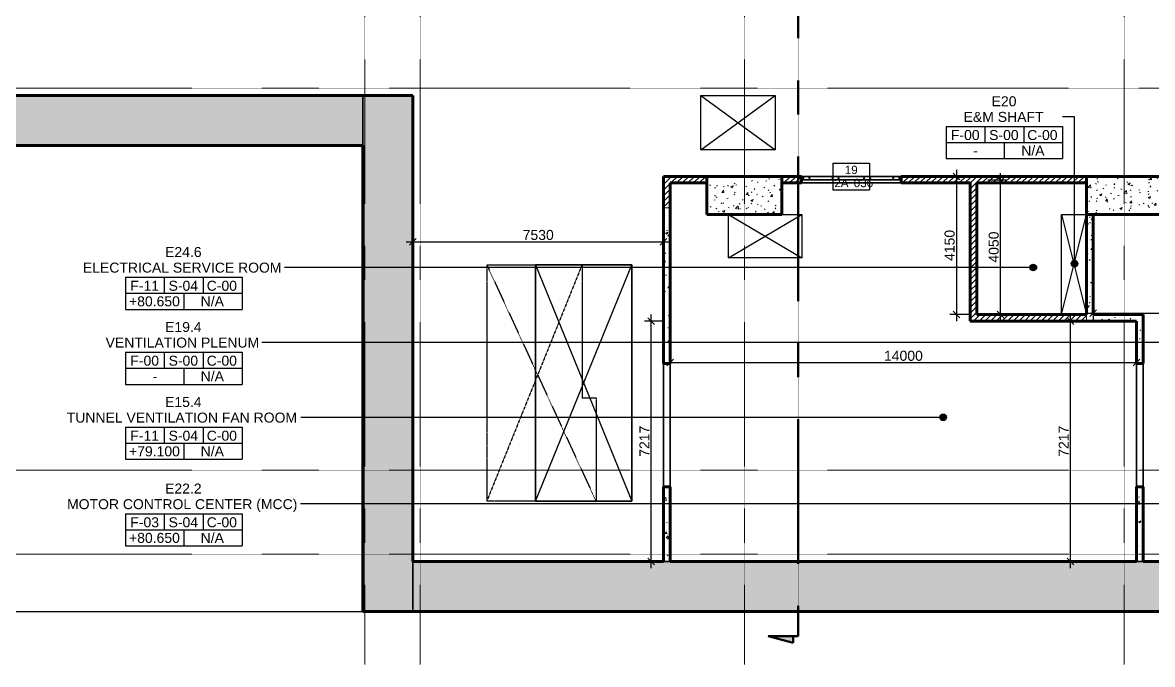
# Model space of a CAD drawing. Header units: millimetres. Extents: x -727772 to -647265, y -21627 to 19019.
# Drawn here: x -709352 to -675432, y -21627 to -2347 of the extents above; entities that cross this region are included whole.
import ezdxf

# ---------------------------------------------------------------- set-up
doc = ezdxf.new("R2010")
doc.units = ezdxf.units.MM
doc.linetypes.add('DPA_Grid _ Level 100', pattern=[10, 5.5, -1.6, 1.3, -1.6])
doc.linetypes.add('DPA_Overhead 100', pattern=[2.75, 1.75, -1])
for name, color, linetype, lineweight in [('_ _ A-DETL-OPENING', 1, 'Continuous', 25), ('A-ANNO-DIMS', 1, 'Continuous', 9), ('A-COLS', 5, 'Continuous', 70), ('A-COLS-E', 1, 'Continuous', 35), ('A-DETL-THIN', 1, 'Continuous', 25), ('A-DOOR', 3, 'Continuous', 70), ('A-DOOR-E', 2, 'Continuous', 25), ('A-DOOR-FRAM', 3, 'Continuous', 25), ('A-DOOR-IDEN', 3, 'Continuous', 25), ('A-FLOR-OVHD', 2, 'DPA_Overhead 100', 25), ('A-ROOM-IDEN', 3, 'Continuous', 25), ('A-ROOM-LINE', 3, 'Continuous', 25), ('A-WALL', 5, 'Continuous', 35), ('A-WALL-PATT', 1, 'Continuous', 35), ('G-ANNO-SECL', 3, 'Continuous', 9), ('S-GRID', 251, 'Continuous', 9), ('WALL-E', 2, 'Continuous', 35)]:
    doc.layers.add(name, color=color, linetype=linetype, lineweight=lineweight)
doc.styles.add('Arial_1', font='arial.ttf', dxfattribs={"height": 250})
doc.styles.add('Arial_2', font='arial.ttf', dxfattribs={"height": 300})
doc.styles.add('Arial_3', font='arial.ttf', dxfattribs={"height": 2.5})
doc.dimstyles.new('DPA-DIM-3_0_T-T', dxfattribs={"dimscale": 304.8, "dimtxt": 306.07782, "dimasz": 0.656168, "dimexe": 0.656168, "dimexo": 0.0625, "dimgap": 0.164042, "dimtad": 1, "dimdec": 0, "dimzin": 0, "dimdsep": 46, "dimtxsty": 'Arial_2', "dimblk1": 'OBLIQUE', "dimblk2": 'OBLIQUE', "dimsah": 1, "dimcen": 0.09, "dimdle": 0.656168, "dimadec": 8, "dimazin": 0, "dimtfac": 1, "dimtdec": 4, "dimtix": 1, "dimtmove": 0, "dimatfit": 3, "dimfxl": 1.312336, "dimfxlon": 1, "dimtvp": 1, "dimtolj": 1, "dimtzin": 0, "dimarcsym": 2})
pattern_1 = [(50, (0, 0), (728.7365, -63.7558), [76.2, -838.2]), (355, (0, 0), (-140.9716, 764.2276), [60.96, -670.56]), (100.451, (60.7, -5.3), (587.77, 700.46675), [64.76, -712.36]), (46.184, (0, 203.2), (1084.3162, -168.171), [114.3, -1257.3]), (96.636, (90.4, 189.2), (949.6099, 989.7098), [97.14, -1068.54]), (351.184, (0, 203.2), (949.6206, 989.7012), [91.44, -1005.84]), (21, (101.6, 152.4), (606.45787, -409.06057), [76.2, -838.2]), (326, (101.6, 152.4), (247.20834, 736.7529), [60.96, -670.56]), (71.451, (152.14, 118.3), (853.66825, 327.6855), [64.76, -712.36]), (37.5, (0, 0), (12.35469, 338.22012), [33.528, -628.904, 33.528, -647.192, -673.1]), (37.5, (0, 0), (12.35469, 338.22012), [-1343.152, 33.528, -639.572]), (7.5, (0, 0), (267.27887, 400.72213), [33.528, -354.584, 33.528, -613.664, -256.54]), (7.5, (0, 0), (267.27887, 400.72213), [-1035.304, 33.528, -223.012]), (327.5, (-226.57, 0), (542.36333, -22.91534), [33.528, -220.472, 33.528, -758.952, -1051.56]), (327.5, (-226.57, 0), (542.36333, -22.91534), [-1046.48, 33.528, -1018.032]), (317.5, (-328.17, 0), (592.51696, 101.7071), [33.528, -296.672, 33.528, -492.76, -746.76]), (317.5, (-328.17, 0), (592.51696, 101.7071), [-856.488, 33.528, -713.232])]
pattern_2 = [(45, (0, 0), (-84.852814, 84.852814), [])]

# ---------------------------------------------------------------- blocks, each defined once
blk = doc.blocks.new('A33 - _Wall_ Access Panel 3000 x 3000-18927020-4263-01 ENLARGED UPPER PLATFORM LEVEL - REFLECTED CEILING PLAN - SHEET 4')
at = {"layer": 'A-DOOR', "lineweight": 35}
for p, q in [((-572, 0), (-372, 0)), ((-572, -35), (-572, 0)), ((-372, 0), (-372, -35)), ((372, 0), (572, 0)), ((372, -35), (372, 0)), ((572, 0), (572, -35)), ((-1450, 0), (-1250, 0)), ((-1450, -35), (-1450, 0)), ((-1435, -35), (-1450, -35)), ((-1450, -100), (-1450, -65)), ((-1450, -65), (-1435, -65)), ((-1250, -100), (-1450, -100)), ((-1435, -65), (-1435, -35)), ((-1250, -35), (-1265, -35)), ((-1265, -35), (-1265, -65)), ((-1265, -35), (-1250, -35)), ((-1265, -65), (-1265, -35)), ((-1265, -65), (-1250, -65)), ((-1250, -65), (-1265, -65)), ((-1250, 0), (-1250, -35)), ((-1250, -35), (-1250, 0)), ((-1250, 0), (-572, 0)), ((-1250, -65), (-1250, -100)), ((-1250, -100), (-1250, -65)), ((-572, -100), (-1250, -100)), ((-572, 0), (-572, -35)), ((-557, -35), (-572, -35)), ((-572, -35), (-557, -35)), ((-572, -100), (-572, -65)), ((-572, -65), (-557, -65)), ((-557, -65), (-572, -65)), ((-572, -65), (-572, -100)), ((-372, -100), (-572, -100)), ((-557, -65), (-557, -35)), ((-557, -35), (-557, -65)), ((-372, -35), (-387, -35)), ((-387, -35), (-387, -65)), ((-387, -35), (-372, -35)), ((-387, -65), (-387, -35)), ((-387, -65), (-372, -65)), ((-372, -65), (-387, -65)), ((-372, -35), (-372, 0)), ((-372, 0), (372, 0)), ((-372, -65), (-372, -100)), ((-372, -100), (-372, -65)), ((372, -100), (-372, -100)), ((372, 0), (372, -35)), ((387, -35), (372, -35)), ((372, -35), (387, -35)), ((372, -100), (372, -65)), ((372, -65), (387, -65)), ((387, -65), (372, -65)), ((372, -65), (372, -100)), ((572, -100), (372, -100)), ((387, -65), (387, -35)), ((387, -35), (387, -65)), ((572, -35), (557, -35)), ((557, -35), (557, -65)), ((557, -35), (572, -35)), ((557, -65), (557, -35)), ((557, -65), (572, -65)), ((572, -65), (557, -65)), ((572, -35), (572, 0)), ((572, 0), (1250, 0)), ((572, -65), (572, -100)), ((572, -100), (572, -65)), ((1250, -100), (572, -100)), ((1250, 0), (1450, 0)), ((1250, -35), (1250, 0)), ((1250, 0), (1250, -35)), ((1265, -35), (1250, -35)), ((1250, -35), (1265, -35)), ((1250, -100), (1250, -65)), ((1250, -65), (1265, -65)), ((1265, -65), (1250, -65)), ((1250, -65), (1250, -100)), ((1450, -100), (1250, -100)), ((1265, -65), (1265, -35)), ((1265, -35), (1265, -65)), ((1450, -35), (1435, -35)), ((1435, -35), (1435, -65)), ((1435, -65), (1450, -65)), ((1450, 0), (1450, -35)), ((1450, -65), (1450, -100))]:
    blk.add_line(p, q, dxfattribs=at)
at = {"layer": 'A-DOOR-E'}
for p, q in [((-372, 0), (-572, 0)), ((-572, 0), (-572, -35)), ((-372, -35), (-372, 0)), ((372, 0), (372, -35)), ((572, 0), (372, 0)), ((572, -35), (572, 0)), ((-1250, 0), (-1450, 0)), ((-1450, 0), (-1450, -35)), ((-1450, -35), (-1435, -35)), ((-1435, -65), (-1450, -65)), ((-1450, -65), (-1450, -100)), ((-1450, -100), (-1250, -100)), ((-1435, -35), (-1435, -65)), ((-1265, -65), (-1265, -35)), ((-1265, -35), (-1250, -35)), ((-1250, -35), (-1265, -35)), ((-1265, -35), (-1265, -65)), ((-1265, -65), (-1265, -35)), ((-1265, -35), (-1250, -35)), ((-1250, -35), (-1265, -35)), ((-1265, -35), (-1265, -65)), ((-1265, -65), (-1265, -35)), ((-1265, -35), (-1250, -35)), ((-1265, -65), (-1265, -35)), ((-1265, -35), (-1250, -35)), ((-1265, -35), (-1250, -35)), ((-1265, -65), (-1265, -35)), ((-1250, -35), (-1265, -35)), ((-1265, -35), (-1265, -65)), ((-1250, -65), (-1265, -65)), ((-1265, -65), (-1250, -65)), ((-1250, -65), (-1265, -65)), ((-1265, -65), (-1250, -65)), ((-1250, -65), (-1265, -65)), ((-1250, -65), (-1265, -65)), ((-1250, -65), (-1265, -65)), ((-1265, -65), (-1250, -65)), ((-1250, -35), (-1250, 0)), ((-572, 0), (-1250, 0)), ((-1250, 0), (-1250, -35)), ((-1250, -35), (-1250, 0)), ((-1250, 0), (-572, 0)), ((-572, 0), (-1250, 0)), ((-1250, 0), (-1250, -35)), ((-1250, -35), (-1250, 0)), ((-1250, 0), (-572, 0)), ((-1250, -35), (-1250, 0)), ((-1250, 0), (-572, 0)), ((-1250, 0), (-572, 0)), ((-1250, -35), (-1250, 0)), ((-572, 0), (-1250, 0)), ((-1250, 0), (-1250, -35)), ((-1250, -100), (-1250, -65)), ((-1250, -65), (-1250, -100)), ((-1250, -100), (-1250, -65)), ((-1250, -65), (-1250, -100)), ((-1250, -100), (-1250, -65)), ((-1250, -100), (-1250, -65)), ((-1250, -100), (-1250, -65)), ((-1250, -65), (-1250, -100)), ((-1250, -100), (-572, -100)), ((-572, -100), (-1250, -100)), ((-1250, -100), (-572, -100)), ((-572, -100), (-1250, -100)), ((-572, -100), (-1250, -100)), ((-572, -100), (-1250, -100)), ((-1250, -100), (-572, -100)), ((-572, -35), (-572, 0)), ((-572, 0), (-572, -35)), ((-572, -35), (-572, 0)), ((-572, 0), (-572, -35)), ((-572, 0), (-572, -35)), ((-572, 0), (-572, -35)), ((-572, -35), (-572, 0)), ((-572, -35), (-557, -35)), ((-557, -35), (-572, -35)), ((-572, -35), (-557, -35)), ((-557, -35), (-572, -35)), ((-572, -35), (-557, -35)), ((-572, -35), (-557, -35)), ((-572, -35), (-557, -35)), ((-557, -35), (-572, -35)), ((-557, -65), (-572, -65)), ((-572, -65), (-572, -100)), ((-572, -100), (-572, -65)), ((-572, -65), (-557, -65)), ((-557, -65), (-572, -65)), ((-572, -65), (-572, -100)), ((-572, -100), (-572, -65)), ((-572, -65), (-557, -65)), ((-557, -65), (-572, -65)), ((-572, -65), (-572, -100)), ((-557, -65), (-572, -65)), ((-572, -65), (-572, -100)), ((-572, -65), (-572, -100)), ((-557, -65), (-572, -65)), ((-572, -100), (-572, -65)), ((-572, -65), (-557, -65)), ((-572, -100), (-372, -100)), ((-557, -35), (-557, -65)), ((-557, -65), (-557, -35)), ((-557, -35), (-557, -65)), ((-557, -65), (-557, -35)), ((-557, -35), (-557, -65)), ((-557, -35), (-557, -65)), ((-557, -35), (-557, -65)), ((-557, -65), (-557, -35)), ((-387, -65), (-387, -35)), ((-387, -35), (-372, -35)), ((-372, -35), (-387, -35)), ((-387, -35), (-387, -65)), ((-387, -65), (-387, -35)), ((-387, -35), (-372, -35)), ((-372, -35), (-387, -35)), ((-387, -35), (-387, -65)), ((-387, -65), (-387, -35)), ((-387, -35), (-372, -35)), ((-387, -65), (-387, -35)), ((-387, -35), (-372, -35)), ((-387, -35), (-372, -35)), ((-387, -65), (-387, -35)), ((-372, -35), (-387, -35)), ((-387, -35), (-387, -65)), ((-372, -65), (-387, -65)), ((-387, -65), (-372, -65)), ((-372, -65), (-387, -65)), ((-387, -65), (-372, -65)), ((-372, -65), (-387, -65)), ((-372, -65), (-387, -65)), ((-372, -65), (-387, -65)), ((-387, -65), (-372, -65)), ((372, 0), (-372, 0)), ((-372, 0), (-372, -35)), ((-372, -35), (-372, 0)), ((-372, 0), (372, 0)), ((372, 0), (-372, 0)), ((-372, 0), (-372, -35)), ((-372, -35), (-372, 0)), ((-372, 0), (372, 0)), ((-372, -35), (-372, 0)), ((-372, 0), (372, 0)), ((-372, 0), (372, 0)), ((-372, -35), (-372, 0)), ((372, 0), (-372, 0)), ((-372, 0), (-372, -35)), ((-372, -100), (-372, -65)), ((-372, -65), (-372, -100)), ((-372, -100), (-372, -65)), ((-372, -65), (-372, -100)), ((-372, -100), (-372, -65)), ((-372, -100), (-372, -65)), ((-372, -100), (-372, -65)), ((-372, -65), (-372, -100)), ((-372, -100), (372, -100)), ((372, -100), (-372, -100)), ((-372, -100), (372, -100)), ((372, -100), (-372, -100)), ((372, -100), (-372, -100)), ((372, -100), (-372, -100)), ((-372, -100), (372, -100)), ((372, -35), (372, 0)), ((372, 0), (372, -35)), ((372, -35), (372, 0)), ((372, 0), (372, -35)), ((372, 0), (372, -35)), ((372, 0), (372, -35)), ((372, -35), (372, 0)), ((372, -35), (387, -35)), ((387, -35), (372, -35)), ((372, -35), (387, -35)), ((387, -35), (372, -35)), ((372, -35), (387, -35)), ((372, -35), (387, -35)), ((372, -35), (387, -35)), ((387, -35), (372, -35)), ((387, -65), (372, -65)), ((372, -65), (372, -100)), ((372, -100), (372, -65)), ((372, -65), (387, -65)), ((387, -65), (372, -65)), ((372, -65), (372, -100)), ((372, -100), (372, -65)), ((372, -65), (387, -65)), ((387, -65), (372, -65)), ((372, -65), (372, -100)), ((387, -65), (372, -65)), ((372, -65), (372, -100)), ((372, -65), (372, -100)), ((387, -65), (372, -65)), ((372, -100), (372, -65)), ((372, -65), (387, -65)), ((372, -100), (572, -100)), ((387, -35), (387, -65)), ((387, -65), (387, -35)), ((387, -35), (387, -65)), ((387, -65), (387, -35)), ((387, -35), (387, -65)), ((387, -35), (387, -65)), ((387, -35), (387, -65)), ((387, -65), (387, -35)), ((557, -65), (557, -35)), ((557, -35), (572, -35)), ((572, -35), (557, -35)), ((557, -35), (557, -65)), ((557, -65), (557, -35)), ((557, -35), (572, -35)), ((572, -35), (557, -35)), ((557, -35), (557, -65)), ((557, -65), (557, -35)), ((557, -35), (572, -35)), ((557, -65), (557, -35)), ((557, -35), (572, -35)), ((557, -35), (572, -35)), ((557, -65), (557, -35)), ((572, -35), (557, -35)), ((557, -35), (557, -65)), ((572, -65), (557, -65)), ((557, -65), (572, -65)), ((572, -65), (557, -65)), ((557, -65), (572, -65)), ((572, -65), (557, -65)), ((572, -65), (557, -65)), ((572, -65), (557, -65)), ((557, -65), (572, -65)), ((1250, 0), (572, 0)), ((572, 0), (572, -35)), ((572, -35), (572, 0)), ((572, 0), (1250, 0)), ((1250, 0), (572, 0)), ((572, 0), (572, -35)), ((572, -35), (572, 0)), ((572, 0), (1250, 0)), ((572, -35), (572, 0)), ((572, 0), (1250, 0)), ((572, 0), (1250, 0)), ((572, -35), (572, 0)), ((1250, 0), (572, 0)), ((572, 0), (572, -35)), ((572, -100), (572, -65)), ((572, -65), (572, -100)), ((572, -100), (572, -65)), ((572, -65), (572, -100)), ((572, -100), (572, -65)), ((572, -100), (572, -65)), ((572, -100), (572, -65)), ((572, -65), (572, -100)), ((572, -100), (1250, -100)), ((1250, -100), (572, -100)), ((572, -100), (1250, -100)), ((1250, -100), (572, -100)), ((1250, -100), (572, -100)), ((1250, -100), (572, -100)), ((572, -100), (1250, -100)), ((1450, 0), (1250, 0)), ((1250, 0), (1250, -35)), ((1250, -35), (1250, 0)), ((1250, 0), (1250, -35)), ((1250, -35), (1250, 0)), ((1250, 0), (1250, -35)), ((1250, 0), (1250, -35)), ((1250, 0), (1250, -35)), ((1250, -35), (1250, 0)), ((1250, -35), (1265, -35)), ((1265, -35), (1250, -35)), ((1250, -35), (1265, -35)), ((1265, -35), (1250, -35)), ((1250, -35), (1265, -35)), ((1250, -35), (1265, -35)), ((1250, -35), (1265, -35)), ((1265, -35), (1250, -35)), ((1265, -65), (1250, -65)), ((1250, -65), (1250, -100)), ((1250, -100), (1250, -65)), ((1250, -65), (1265, -65)), ((1265, -65), (1250, -65)), ((1250, -65), (1250, -100)), ((1250, -100), (1250, -65)), ((1250, -65), (1265, -65)), ((1265, -65), (1250, -65)), ((1250, -65), (1250, -100)), ((1265, -65), (1250, -65)), ((1250, -65), (1250, -100)), ((1250, -65), (1250, -100)), ((1265, -65), (1250, -65)), ((1250, -100), (1250, -65)), ((1250, -65), (1265, -65)), ((1250, -100), (1450, -100)), ((1265, -35), (1265, -65)), ((1265, -65), (1265, -35)), ((1265, -35), (1265, -65)), ((1265, -65), (1265, -35)), ((1265, -35), (1265, -65)), ((1265, -35), (1265, -65)), ((1265, -35), (1265, -65)), ((1265, -65), (1265, -35)), ((1435, -65), (1435, -35)), ((1435, -35), (1450, -35)), ((1450, -65), (1435, -65)), ((1450, -35), (1450, 0)), ((1450, -100), (1450, -65))]:
    blk.add_line(p, q, dxfattribs=at)
at = {"layer": 'A-DOOR-FRAM'}
for p, q in [((-1500, 0), (-1500, -100)), ((-1450, 0), (-1500, 0)), ((-1500, -100), (-1450, -100)), ((-1450, -35), (-1450, 0)), ((-1435, -35), (-1450, -35)), ((-1450, -65), (-1435, -65)), ((-1450, -100), (-1450, -65)), ((-1435, -65), (-1435, -35)), ((1435, -65), (1435, -35)), ((1435, -35), (1450, -35)), ((1450, -65), (1435, -65)), ((1450, 0), (1500, 0)), ((1450, -35), (1450, 0)), ((1450, -100), (1450, -65)), ((1500, -100), (1450, -100)), ((1500, 0), (1500, -100))]:
    blk.add_line(p, q, dxfattribs=at)
blk = doc.blocks.new('Section - AEC_Section Tail - Filled-3249564-4263-01 ENLARGED UPPER PLATFORM LEVEL - REFLECTED CEILING PLAN - SHEET 4')
at = {"layer": 'G-ANNO-SECL'}
blk.add_hatch(color=256, dxfattribs=at).paths.add_polyline_path([(0, 1.54), (-2, 1.54), (0, 9)])
at = {"layer": 'G-ANNO-SECL', "lineweight": 50}
for p, q in [((0, 9), (-2, 1.54)), ((0, 9), (0, 0)), ((0, 1.54), (0, 9)), ((-2, 1.54), (0, 1.54))]:
    blk.add_line(p, q, dxfattribs=at)
blk = doc.blocks.new('DPA_Room Tag Box - Standard-4486259-4263-01 ENLARGED UPPER PLATFORM LEVEL - REFLECTED CEILING PLAN - SHEET 4')
at = {"layer": 'A-ROOM-LINE'}
for p, q in [((-17.5, -2.94), (-17.5, -12.6)), ((-17.5, -2.94), (17.5, -2.94)), ((-5.83, -2.94), (-5.83, -7.77)), ((5.83, -2.94), (5.83, -7.77)), ((17.5, -2.94), (17.5, -12.6)), ((-17.5, -7.77), (17.5, -7.77)), ((0, -7.77), (0, -12.6)), ((-17.5, -12.6), (17.5, -12.6))]:
    blk.add_line(p, q, dxfattribs=at)
blk = doc.blocks.new('DPA_Door Tag - Standard-4918896-4263-01 ENLARGED UPPER PLATFORM LEVEL - REFLECTED CEILING PLAN - SHEET 4')
at = {"layer": 'A-DOOR-IDEN'}
for p, q in [((-5.5, 4), (-5.5, -4)), ((-5.5, 4), (5.5, 4)), ((5.5, 4), (5.5, -4)), ((-5.5, -4), (5.5, -4))]:
    blk.add_line(p, q, dxfattribs=at)
at = {"layer": 'A-DOOR-IDEN', "lineweight": 9, "insert": (-0.53, -0.28), "char_height": 2.5, "width": 1.443, "attachment_point": 1, "style": 'Arial_3'}
blk.add_mtext('-', dxfattribs=at)
blk = doc.blocks.new('_Oblique')
at = {"color": 0, "linetype": 'ByBlock', "lineweight": -2}
blk.add_line((-0.5, -0.5), (0.5, 0.5), dxfattribs=at)
blk = doc.blocks.new('*D813')
at = {"layer": 'A-ANNO-DIMS', "color": 0, "lineweight": -2, "transparency": 16777216}
for p, q in [((-45315, -19329), (-45315, -19910)), ((-37785, -19329), (-37785, -19910)), ((-45515, -19710), (-37585, -19710))]:
    blk.add_line(p, q, dxfattribs=at)
at = {"layer": 'Defpoints', "color": 0, "transparency": 16777216}
for p in [(-45315, -19310), (-37785, -19310), (-37785, -19710)]:
    blk.add_point(p, dxfattribs=at)
at = {"layer": 'A-ANNO-DIMS', "color": 0, "lineweight": -2, "transparency": 16777216, "xscale": 200, "yscale": 200, "zscale": 200, "rotation": 180}
blk.add_blockref('_Oblique', (-45315, -19710), dxfattribs=at)
at = {"layer": 'A-ANNO-DIMS', "color": 0, "lineweight": -2, "transparency": 16777216, "xscale": 200, "yscale": 200, "zscale": 200}
blk.add_blockref('_Oblique', (-37785, -19710), dxfattribs=at)
at = {"layer": 'A-ANNO-DIMS', "color": 0, "transparency": 16777216, "insert": (-41550, -19507), "char_height": 300, "width": 1107.53, "attachment_point": 5, "style": 'Arial_2'}
blk.add_mtext('\\A1;7530', dxfattribs=at)
blk = doc.blocks.new('*D817')
at = {"layer": 'A-ANNO-DIMS', "color": 0, "lineweight": -2, "transparency": 16777216}
for p, q in [((-24885, -21477), (-24885, -22058)), ((-18605, -21477), (-18605, -22058)), ((-25085, -21858), (-18405, -21858))]:
    blk.add_line(p, q, dxfattribs=at)
at = {"layer": 'Defpoints', "color": 0, "transparency": 16777216}
for p in [(-24885, -21458), (-18605, -21458), (-18605, -21858)]:
    blk.add_point(p, dxfattribs=at)
at = {"layer": 'A-ANNO-DIMS', "color": 0, "lineweight": -2, "transparency": 16777216, "xscale": 200, "yscale": 200, "zscale": 200, "rotation": 180}
blk.add_blockref('_Oblique', (-24885, -21858), dxfattribs=at)
at = {"layer": 'A-ANNO-DIMS', "color": 0, "lineweight": -2, "transparency": 16777216, "xscale": 200, "yscale": 200, "zscale": 200}
blk.add_blockref('_Oblique', (-18605, -21858), dxfattribs=at)
at = {"layer": 'A-ANNO-DIMS', "color": 0, "transparency": 16777216, "insert": (-21745, -21655), "char_height": 300, "width": 1107.53, "attachment_point": 5, "style": 'Arial_2'}
blk.add_mtext('\\A1;6280', dxfattribs=at)
blk = doc.blocks.new('*D822')
at = {"layer": 'A-ANNO-DIMS', "color": 0, "lineweight": -2, "transparency": 16777216}
for p, q in [((-25573, -29512), (-25573, -21895)), ((-25954, -22095), (-25373, -22095)), ((-25954, -29312), (-25373, -29312))]:
    blk.add_line(p, q, dxfattribs=at)
at = {"layer": 'Defpoints', "color": 0, "transparency": 16777216}
for p in [(-25973, -22095), (-25573, -22095), (-25973, -29312)]:
    blk.add_point(p, dxfattribs=at)
at = {"layer": 'A-ANNO-DIMS', "color": 0, "lineweight": -2, "transparency": 16777216, "xscale": 200, "yscale": 200, "zscale": 200}
for p, rotation in [((-25573, -22095), 90), ((-25573, -29312), 270)]:
    blk.add_blockref('_Oblique', p, dxfattribs=dict(at, rotation=rotation))
at = {"layer": 'A-ANNO-DIMS', "color": 0, "transparency": 16777216, "insert": (-25773, -25703), "char_height": 300, "width": 1107.53, "attachment_point": 5, "rotation": 90, "style": 'Arial_2'}
blk.add_mtext('\\A1;7217', dxfattribs=at)
blk = doc.blocks.new('*D823')
at = {"layer": 'A-ANNO-DIMS', "color": 0, "lineweight": -2, "transparency": 16777216}
for p, q in [((-38160, -29512), (-38160, -21895)), ((-37779, -22095), (-38360, -22095)), ((-38541, -29312), (-37960, -29312))]:
    blk.add_line(p, q, dxfattribs=at)
at = {"layer": 'Defpoints', "color": 0, "transparency": 16777216}
for p in [(-38160, -22095), (-37760, -22095), (-38560, -29312)]:
    blk.add_point(p, dxfattribs=at)
at = {"layer": 'A-ANNO-DIMS', "color": 0, "lineweight": -2, "transparency": 16777216, "xscale": 200, "yscale": 200, "zscale": 200}
for p, rotation in [((-38160, -22095), 90), ((-38160, -29312), 270)]:
    blk.add_blockref('_Oblique', p, dxfattribs=dict(at, rotation=rotation))
at = {"layer": 'A-ANNO-DIMS', "color": 0, "transparency": 16777216, "insert": (-38361, -25703), "char_height": 300, "width": 1107.53, "attachment_point": 5, "rotation": 90, "style": 'Arial_2'}
blk.add_mtext('\\A1;7217', dxfattribs=at)
blk = doc.blocks.new('*D826')
at = {"layer": 'A-ANNO-DIMS', "color": 0, "lineweight": -2, "transparency": 16777216}
for p, q in [((-28052, -17845), (-27471, -17845)), ((-27671, -22095), (-27671, -17645)), ((-28052, -21895), (-27471, -21895))]:
    blk.add_line(p, q, dxfattribs=at)
at = {"layer": 'Defpoints', "color": 0, "transparency": 16777216}
for p in [(-28071, -17845), (-27671, -17845), (-28071, -21895)]:
    blk.add_point(p, dxfattribs=at)
at = {"layer": 'A-ANNO-DIMS', "color": 0, "lineweight": -2, "transparency": 16777216, "xscale": 200, "yscale": 200, "zscale": 200}
for p, rotation in [((-27671, -17845), 90), ((-27671, -21895), 270)]:
    blk.add_blockref('_Oblique', p, dxfattribs=dict(at, rotation=rotation))
at = {"layer": 'A-ANNO-DIMS', "color": 0, "transparency": 16777216, "insert": (-27874, -19870), "char_height": 300, "width": 1107.53, "attachment_point": 5, "rotation": 90, "style": 'Arial_2'}
blk.add_mtext('\\A1;4050', dxfattribs=at)
blk = doc.blocks.new('*D827')
at = {"layer": 'A-ANNO-DIMS', "color": 0, "lineweight": -2, "transparency": 16777216}
for p, q in [((-28995, -17545), (-28995, -22095)), ((-28614, -17745), (-29195, -17745)), ((-28614, -21895), (-29195, -21895))]:
    blk.add_line(p, q, dxfattribs=at)
at = {"layer": 'Defpoints', "color": 0, "transparency": 16777216}
for p in [(-28595, -17745), (-28995, -21895), (-28595, -21895)]:
    blk.add_point(p, dxfattribs=at)
at = {"layer": 'A-ANNO-DIMS', "color": 0, "lineweight": -2, "transparency": 16777216, "xscale": 200, "yscale": 200, "zscale": 200}
for p, rotation in [((-28995, -17745), 90), ((-28995, -21895), 270)]:
    blk.add_blockref('_Oblique', p, dxfattribs=dict(at, rotation=rotation))
at = {"layer": 'A-ANNO-DIMS', "color": 0, "transparency": 16777216, "insert": (-29198, -19820), "char_height": 300, "width": 1107.53, "attachment_point": 5, "rotation": 90, "style": 'Arial_2'}
blk.add_mtext('\\A1;4150', dxfattribs=at)
blk = doc.blocks.new('*D828')
at = {"layer": 'A-ANNO-DIMS', "color": 0, "lineweight": -2, "transparency": 16777216}
for p, q in [((-37585, -22959), (-37585, -23540)), ((-23585, -22959), (-23585, -23540)), ((-37785, -23340), (-23385, -23340))]:
    blk.add_line(p, q, dxfattribs=at)
at = {"layer": 'Defpoints', "color": 0, "transparency": 16777216}
for p in [(-37585, -22940), (-23585, -22940), (-23585, -23340)]:
    blk.add_point(p, dxfattribs=at)
at = {"layer": 'A-ANNO-DIMS', "color": 0, "lineweight": -2, "transparency": 16777216, "xscale": 200, "yscale": 200, "zscale": 200, "rotation": 180}
blk.add_blockref('_Oblique', (-37585, -23340), dxfattribs=at)
at = {"layer": 'A-ANNO-DIMS', "color": 0, "lineweight": -2, "transparency": 16777216, "xscale": 200, "yscale": 200, "zscale": 200}
blk.add_blockref('_Oblique', (-23585, -23340), dxfattribs=at)
at = {"layer": 'A-ANNO-DIMS', "color": 0, "transparency": 16777216, "insert": (-30585, -23137), "char_height": 300, "width": 1384.41, "attachment_point": 5, "style": 'Arial_2'}
blk.add_mtext('\\A1;14000', dxfattribs=at)
blk = doc.blocks.new('*U789')
at = {"layer": '_ _ A-DETL-OPENING'}
for p, q in [((-36665, -16945), (-34435, -15320)), ((-36665, -15320), (-34435, -16945)), ((-36665, -16945), (-36665, -15320)), ((-36665, -15320), (-34435, -15320)), ((-34435, -15320), (-34435, -16945)), ((-34435, -16945), (-36665, -16945)), ((-35835, -20195.4), (-33635, -18895.4)), ((-35835, -18895.4), (-33635, -20195.4)), ((-35835, -20195.4), (-35835, -18895.4)), ((-35835, -18895.4), (-33635, -18895.4)), ((-33635, -18895.4), (-33635, -20195.4)), ((-25835, -21895), (-25085, -18895)), ((-25835, -18895), (-25085, -21895)), ((-25835, -21895), (-25835, -18895)), ((-25835, -18895), (-25085, -18895)), ((-25085, -18895), (-25085, -21895)), ((-33635, -20195.4), (-35835, -20195.4)), ((-25085, -21895), (-25835, -21895))]:
    blk.add_line(p, q, dxfattribs=at)
at = {"layer": 'S-GRID', "linetype": 'DPA_Grid _ Level 100'}
for p, q in [((-46760, -32405.8), (-46760, 7340)), ((-45095, -32405.8), (-45095, 7340)), ((-35360, -32405.8), (-35360, 7340)), ((-23960, -32405.8), (-23960, 7340)), ((-74549.9, -15100), (141.9, -15100)), ((-74549.9, -26575), (141.9, -26575)), ((-74549.9, -29092), (141.9, -29092))]:
    blk.add_line(p, q, dxfattribs=at)
at = {"layer": 'A-ANNO-DIMS'}
for base, p1, p2, angle, override, picture, middle in [((-28994.6, -21895), (-28594.6, -17745), (-28594.6, -21895), 90, {"dimpost": '<>', "dimfxl": 4150}, '*D827', (-29197.8, -19820)), ((-27671.2, -17845), (-28071.2, -21895), (-28071.2, -17845), 90, {"dimpost": '<>', "dimfxl": 4050}, '*D826', (-27874.3, -19870)), ((-38160.4, -22095), (-38560.4, -29312), (-37760.4, -22095), 270, {"dimpost": '<>', "dimfxl": 7261.204369}, '*D823', (-38361, -25703.5)), ((-25572.8, -22095), (-25972.8, -29312), (-25972.8, -22095), 270, {"dimpost": '<>', "dimfxl": 7216.999979}, '*D822', (-25773.4, -25703.5))]:
    dim = blk.add_linear_dim(base=base, p1=p1, p2=p2, angle=angle, dimstyle='DPA-DIM-3_0_T-T', override=override, dxfattribs=at)
    dim.commit()
    dim.dimension.update_dxf_attribs({"geometry": picture, "text_midpoint": middle})
for base, p1, p2, override, picture, middle in [((-37785, -19709.9), (-45315, -19309.9), (-37785, -19309.9), {"dimpost": '<>', "dimfxl": 7530.000007}, '*D813', (-41550, -19506.6)), ((-18605, -21857.8), (-24885, -21457.8), (-18605, -21457.8), {"dimpost": '<>', "dimfxl": 6279.999988}, '*D817', (-21745, -21654.6)), ((-23585, -23340.4), (-37585, -22940.4), (-23585, -22940.4), {"dimpost": '<>', "dimfxl": 13999.999988}, '*D828', (-30585, -23137.2))]:
    dim = blk.add_linear_dim(base=base, p1=p1, p2=p2, dimstyle='DPA-DIM-3_0_T-T', override=override, dxfattribs=at)
    dim.commit()
    dim.dimension.update_dxf_attribs({"geometry": picture, "text_midpoint": middle})

msp = doc.modelspace()

# ---------------------------------------------------------------- hatches: boundary and pattern name
at = {"layer": 'A-COLS-E', "lineweight": 9}
h = msp.add_hatch(dxfattribs=at)
h.set_pattern_fill('FP_1', color=256, style=0, pattern_type=2)
h.set_pattern_definition(pattern_1)
h.paths.add_polyline_path([(-686557, -8116), (-686557, -6966), (-688807, -6966), (-688807, -8116), (-687180, -8116)])
h = msp.add_hatch(dxfattribs=at)
h.set_pattern_fill('FP_1', color=256, style=0, pattern_type=2)
h.set_pattern_definition(pattern_1)
h.paths.add_polyline_path([(-675157, -8116), (-675157, -6966), (-677407, -6966), (-677407, -8116)])
at = {"layer": 'A-ROOM-IDEN'}
h = msp.add_hatch(color=256, dxfattribs=at)
edge = h.paths.add_edge_path()
edge.add_arc((-677769, -9588), 100, 0, 360)
h = msp.add_hatch(color=256, dxfattribs=at)
edge = h.paths.add_edge_path()
edge.add_arc((-679008, -9702), 100, 0, 360)
h = msp.add_hatch(color=256, dxfattribs=at)
edge = h.paths.add_edge_path()
edge.add_arc((-681717, -14206), 100, 0, 360)
at = {"layer": 'A-WALL-PATT', "lineweight": 9}
h = msp.add_hatch(dxfattribs=at)
h.set_pattern_fill('FP_1', color=256, style=0, pattern_type=2)
h.set_pattern_definition(pattern_1)
h.paths.add_polyline_path([(-699137, -6041), (-699137, -4541), (-722166, -4541), (-722166, -6041)])
h = msp.add_hatch(dxfattribs=at)
h.set_pattern_fill('FP_1', color=256, style=0, pattern_type=2)
h.set_pattern_definition(pattern_1)
h.paths.add_polyline_path([(-699137, -20033), (-697637, -20033), (-697637, -4541), (-699137, -4541), (-699137, -6041)])
h = msp.add_hatch(dxfattribs=at)
h.set_pattern_fill('FP_2', color=256, style=0, pattern_type=2)
h.set_pattern_definition(pattern_2)
h.paths.add_polyline_path([(-690107, -7916), (-689907, -7916), (-689907, -6966), (-690107, -6966)])
h = msp.add_hatch(dxfattribs=at)
h.set_pattern_fill('FP_2', color=256, style=0, pattern_type=2)
h.set_pattern_definition(pattern_2)
h.paths.add_polyline_path([(-688807, -7166), (-688807, -6966), (-689907, -6966), (-689907, -7166)])
h = msp.add_hatch(dxfattribs=at)
h.set_pattern_fill('FP_2', color=256, style=0, pattern_type=2)
h.set_pattern_definition(pattern_2)
h.paths.add_polyline_path([(-680907, -7166), (-680907, -6966), (-682972, -6966), (-682972, -7166), (-682807, -7166)])
h.paths.add_polyline_path([(-685972, -7166), (-685972, -6966), (-686557, -6966), (-686557, -7166), (-686087, -7166)])
h = msp.add_hatch(dxfattribs=at)
h.set_pattern_fill('FP_2', color=256, style=0, pattern_type=2)
h.set_pattern_definition(pattern_2)
h.paths.add_polyline_path([(-680707, -11116), (-680707, -6966), (-680907, -6966), (-680907, -11116)])
h = msp.add_hatch(dxfattribs=at)
h.set_pattern_fill('FP_2', color=256, style=0, pattern_type=2)
h.set_pattern_definition(pattern_2)
h.paths.add_polyline_path([(-677407, -7166), (-677407, -6966), (-680707, -6966), (-680707, -7166), (-678434, -7166)])
h = msp.add_hatch(dxfattribs=at)
h.set_pattern_fill('FP_1', color=256, style=0, pattern_type=2)
h.set_pattern_definition(pattern_1)
h.paths.add_polyline_path([(-690107, -18533), (-689907, -18533), (-689907, -16291), (-690107, -16291)])
h.paths.add_polyline_path([(-690107, -12591), (-689907, -12591), (-689907, -7916), (-690107, -7916)])
h = msp.add_hatch(dxfattribs=at)
h.set_pattern_fill('FP_1', color=256, style=0, pattern_type=2)
h.set_pattern_definition(pattern_1)
h.paths.add_polyline_path([(-677207, -11116), (-677207, -8116), (-677407, -8116), (-677407, -11116)])
h = msp.add_hatch(dxfattribs=at)
h.set_pattern_fill('FP_2', color=256, style=0, pattern_type=2)
h.set_pattern_definition(pattern_2)
h.paths.add_polyline_path([(-677407, -11316), (-677407, -11116), (-680907, -11116), (-680907, -11316), (-678434, -11316)])
h = msp.add_hatch(dxfattribs=at)
h.set_pattern_fill('FP_1', color=256, style=0, pattern_type=2)
h.set_pattern_definition(pattern_1)
h.paths.add_polyline_path([(-675907, -11316), (-675907, -11116), (-677407, -11116), (-677407, -11316)])
h = msp.add_hatch(dxfattribs=at)
h.set_pattern_fill('FP_1', color=256, style=0, pattern_type=2)
h.set_pattern_definition(pattern_1)
h.paths.add_polyline_path([(-675907, -18533), (-675707, -18533), (-675707, -16291), (-675907, -16291)])
h.paths.add_polyline_path([(-675907, -12591), (-675707, -12591), (-675707, -11116), (-675907, -11116), (-675907, -12188)])
h = msp.add_hatch(dxfattribs=at)
h.set_pattern_fill('FP_1', color=256, style=0, pattern_type=2)
h.set_pattern_definition(pattern_1)
h.paths.add_polyline_path([(-697637, -20033), (-652322, -20033), (-652322, -18533), (-697637, -18533)])

# ---------------------------------------------------------------- linework, layer by layer
at = {"color": 250, "lineweight": 35}
for p, q in [((-693957, -16723), (-693957, -9623)), ((-693957, -9623), (-691057, -9623)), ((-691057, -9623), (-691057, -16723)), ((-691057, -16723), (-693957, -16723))]:
    msp.add_line(p, q, dxfattribs=at)
at = {"color": 8}
msp.add_lwpolyline([(-722166, -20033), (-652322, -20033), (-652322, 10779), (-722166, 10779)], close=True, dxfattribs=at)
at = {"layer": 'A-COLS'}
for p, q in [((-688807, -8116), (-688807, -6966)), ((-688807, -6966), (-686557, -6966)), ((-686557, -6966), (-686557, -8116)), ((-677407, -8116), (-677407, -6966)), ((-677407, -6966), (-675157, -6966)), ((-686557, -8116), (-688807, -8116)), ((-675157, -8116), (-677407, -8116))]:
    msp.add_line(p, q, dxfattribs=at)
at = {"layer": 'A-DETL-THIN'}
for p, q in [((-693957, -16723), (-691057, -9623)), ((-693957, -9623), (-691057, -16723))]:
    msp.add_line(p, q, dxfattribs=at)
at = {"layer": 'A-FLOR-OVHD', "color": 8}
for p, q in [((-695417, -9623), (-692557, -9623)), ((-695417, -9623), (-695417, -16723)), ((-692557, -9623), (-695417, -16723)), ((-695417, -9623), (-692137, -16723)), ((-692557, -9623), (-692557, -13623)), ((-692557, -13623), (-692137, -13623)), ((-692137, -13623), (-692137, -16723)), ((-692137, -16723), (-695417, -16723))]:
    msp.add_line(p, q, dxfattribs=at)
at = {"layer": 'A-ROOM-IDEN'}
for p, q in [((-677769, -5174), (-678129, -5174)), ((-677769, -9588), (-677769, -5174)), ((-679008, -9702), (-701489, -9702)), ((-673426, -11954), (-702170, -11954)), ((-681717, -14206), (-701002, -14206)), ((-660822, -16806), (-701012, -16806))]:
    msp.add_line(p, q, dxfattribs=at)
for centre in [(-677769, -9588), (-679008, -9702), (-681717, -14206)]:
    msp.add_circle(centre, 100, dxfattribs=at)
at = {"layer": 'A-WALL', "color": 7, "lineweight": 70}
for p, q in [((-722166, -4541), (-699137, -4541)), ((-699137, -4541), (-697637, -4541)), ((-697637, -4541), (-697637, -18533)), ((-699137, -6041), (-722166, -6041)), ((-699137, -20033), (-699137, -6041)), ((-690107, -7916), (-690107, -6966)), ((-690107, -6966), (-689907, -6966)), ((-689907, -6966), (-688807, -6966)), ((-688807, -6966), (-688807, -7166)), ((-686557, -6966), (-685972, -6966)), ((-686557, -7066), (-686557, -6966)), ((-686557, -7166), (-686557, -7066)), ((-685972, -6966), (-685972, -7066)), ((-685972, -7066), (-685972, -7166)), ((-682972, -6966), (-680907, -6966)), ((-682972, -7066), (-682972, -6966)), ((-682972, -7166), (-682972, -7066)), ((-680907, -6966), (-680707, -6966)), ((-680707, -6966), (-677407, -6966)), ((-677407, -6966), (-677407, -7166)), ((-689907, -7166), (-689907, -7916)), ((-688807, -7166), (-689907, -7166)), ((-685972, -7166), (-686557, -7166)), ((-680907, -7166), (-682972, -7166)), ((-680907, -11116), (-680907, -7166)), ((-677407, -7166), (-680707, -7166)), ((-680707, -7166), (-680707, -11116)), ((-690107, -12591), (-690107, -7916)), ((-689907, -7916), (-689907, -12591)), ((-677407, -11116), (-677407, -8116)), ((-677407, -8116), (-677207, -8116)), ((-677207, -8116), (-677207, -11116)), ((-680907, -11316), (-680907, -11116)), ((-680707, -11116), (-677407, -11116)), ((-677207, -11116), (-675907, -11116)), ((-675907, -11116), (-675707, -11116)), ((-675707, -11116), (-675707, -12591)), ((-677407, -11316), (-680907, -11316)), ((-675907, -11316), (-677407, -11316)), ((-675907, -12591), (-675907, -11316)), ((-689907, -12591), (-690107, -12591)), ((-675707, -12591), (-675907, -12591)), ((-690107, -18533), (-690107, -16291)), ((-690107, -16291), (-689907, -16291)), ((-689907, -16291), (-689907, -18533)), ((-675907, -18533), (-675907, -16291)), ((-675907, -16291), (-675707, -16291)), ((-675707, -16291), (-675707, -18533)), ((-697637, -18533), (-690107, -18533)), ((-689907, -18533), (-675907, -18533)), ((-675707, -18533), (-670927, -18533)), ((-697637, -20033), (-699137, -20033)), ((-652322, -20033), (-697637, -20033))]:
    msp.add_line(p, q, dxfattribs=at)
at = {"layer": 'A-WALL', "lineweight": 9}
for p, q in [((-689907, -7916), (-690107, -7916)), ((-690107, -7916), (-689907, -7916)), ((-677407, -11116), (-677407, -11316)), ((-677407, -11316), (-677407, -11116))]:
    msp.add_line(p, q, dxfattribs=at)
at = {"layer": 'G-ANNO-SECL', "linetype": 'DPA_Grid _ Level 100', "lineweight": 50}
msp.add_line((-686066, 15195), (-686066, -20778), dxfattribs=at)
at = {"layer": 'WALL-E'}
for p, q in [((-699137, -4541), (-722166, -4541)), ((-722166, -4541), (-699137, -4541)), ((-699137, -18533), (-699137, -4541)), ((-697637, -4541), (-699137, -4541)), ((-699137, -4541), (-697637, -4541)), ((-699137, -4541), (-699137, -6041)), ((-699137, -4541), (-699137, -6041)), ((-699137, -6041), (-699137, -4541)), ((-697637, -4541), (-697637, -18533)), ((-697637, -6041), (-697637, -4541)), ((-699137, -6041), (-722166, -6041)), ((-722166, -6041), (-699137, -6041)), ((-699137, -6041), (-699137, -18533)), ((-697637, -18533), (-697637, -6041)), ((-688807, -6966), (-688807, -7166)), ((-688807, -7166), (-688807, -6966)), ((-682972, -6966), (-685972, -6966)), ((-685972, -6966), (-685972, -7166)), ((-682972, -6966), (-682972, -7166)), ((-688807, -7166), (-688987, -7166)), ((-688987, -7166), (-688807, -7166)), ((-685972, -7166), (-682972, -7166)), ((-690107, -12591), (-690107, -16291)), ((-690107, -12591), (-689907, -12591)), ((-689907, -16291), (-689907, -12591)), ((-675907, -12591), (-675907, -16291)), ((-675907, -12591), (-675707, -12591)), ((-675707, -16291), (-675707, -12591)), ((-690107, -16291), (-689907, -16291)), ((-675707, -16291), (-675907, -16291)), ((-699137, -18533), (-699137, -20033)), ((-653822, -18533), (-697637, -18533)), ((-697637, -18533), (-653822, -18533)), ((-697637, -20033), (-697637, -18533)), ((-653822, -20033), (-699137, -20033)), ((-699137, -20033), (-697637, -20033)), ((-697637, -20033), (-653822, -20033))]:
    msp.add_line(p, q, dxfattribs=at)

# ---------------------------------------------------------------- block references
msp.add_blockref('*U789', (-652322, 10779))
at = {"layer": 'A-DOOR-E', "rotation": 180}
msp.add_blockref('A33 - _Wall_ Access Panel 3000 x 3000-18927020-4263-01 ENLARGED UPPER PLATFORM LEVEL - REFLECTED CEILING PLAN - SHEET 4', (-684472, -7066), dxfattribs=at)
at = {"layer": 'A-DOOR-IDEN', "lineweight": 9, "xscale": 99.99999999999993, "yscale": 99.99999999999993, "zscale": 99.99999999999993}
msp.add_blockref('DPA_Door Tag - Standard-4918896-4263-01 ENLARGED UPPER PLATFORM LEVEL - REFLECTED CEILING PLAN - SHEET 4', (-684472, -6975), dxfattribs=at)
at = {"layer": 'A-ROOM-IDEN', "xscale": 99.99999999999993, "yscale": 99.99999999999993, "zscale": 99.99999999999993}
for p in [(-679879, -5174), (-704515, -9702), (-704515, -11954), (-704515, -14206), (-704515, -16806)]:
    msp.add_blockref('DPA_Room Tag Box - Standard-4486259-4263-01 ENLARGED UPPER PLATFORM LEVEL - REFLECTED CEILING PLAN - SHEET 4', p, dxfattribs=at)
at = {"layer": 'G-ANNO-SECL', "lineweight": 25, "xscale": 99.99999999999993, "yscale": 99.99999999999993, "zscale": 99.99999999999993, "rotation": 89.99999999999947}
msp.add_blockref('Section - AEC_Section Tail - Filled-3249564-4263-01 ENLARGED UPPER PLATFORM LEVEL - REFLECTED CEILING PLAN - SHEET 4', (-686066, -20778), dxfattribs=at)

# ---------------------------------------------------------------- texts
at = {"layer": 'A-DOOR-IDEN', "lineweight": 9, "char_height": 250, "attachment_point": 1, "style": 'Arial_1'}
for s, insert, width in [('19', (-684669, -6648), 464.98), ('2', (-684979, -7041), 232.49), ('A', (-684789, -7041), 280.59), ('036', (-684399, -7041), 697.47)]:
    msp.add_mtext(s, dxfattribs=dict(at, insert=insert, width=width))
at = {"layer": 'A-ROOM-IDEN', "lineweight": 9, "char_height": 300, "attachment_point": 1, "style": 'Arial_2'}
for s, insert, width in [('E20', (-680259, -4561), 921.94), ('E&M SHAFT', (-681100, -5030), 2950.21), ('F-00', (-681482, -5575), 1058.23), ('S-00', (-680334, -5575), 1090.29), ('C-00', (-679189, -5575), 1114.35), ('N/A', (-679370, -6043), 857.81), ('-', (-680814, -6043), 168.35), ('E24.6', (-705074, -9089), 1354.85), ('ELECTRICAL SERVICE ROOM', (-707541, -9558), 7327.42), ('F-11', (-706118, -10103), 1058.23), ('S-04', (-704969, -10103), 1090.29), ('C-00', (-703824, -10103), 1114.35), ('+80.650', (-706157, -10571), 1883.97), ('N/A', (-704006, -10571), 857.81), ('E19.4', (-705074, -11341), 1354.85), ('VENTILATION PLENUM', (-706860, -11810), 5675.95), ('F-00', (-706118, -12354), 1058.23), ('S-00', (-704969, -12354), 1090.29), ('C-00', (-703824, -12354), 1114.35), ('N/A', (-704006, -12823), 857.81), ('-', (-705449, -12823), 168.35), ('E15.4', (-705074, -13594), 1354.85), ('TUNNEL VENTILATION FAN ROOM', (-708027, -14063), 8505.9), ('F-11', (-706118, -14607), 1058.23), ('S-04', (-704969, -14607), 1090.29), ('C-00', (-703824, -14607), 1114.35), ('+79.100', (-706157, -15076), 1883.97), ('N/A', (-704006, -15076), 857.81), ('E22.2', (-705074, -16194), 1354.85), ('MOTOR CONTROL CENTER (MCC)', (-708017, -16663), 8481.85), ('F-03', (-706118, -17207), 1058.23), ('S-04', (-704969, -17207), 1090.29), ('C-00', (-703824, -17207), 1114.35), ('+80.650', (-706157, -17676), 1883.97), ('N/A', (-704006, -17676), 857.81)]:
    msp.add_mtext(s, dxfattribs=dict(at, insert=insert, width=width))

doc.saveas('drawing.dxf')
